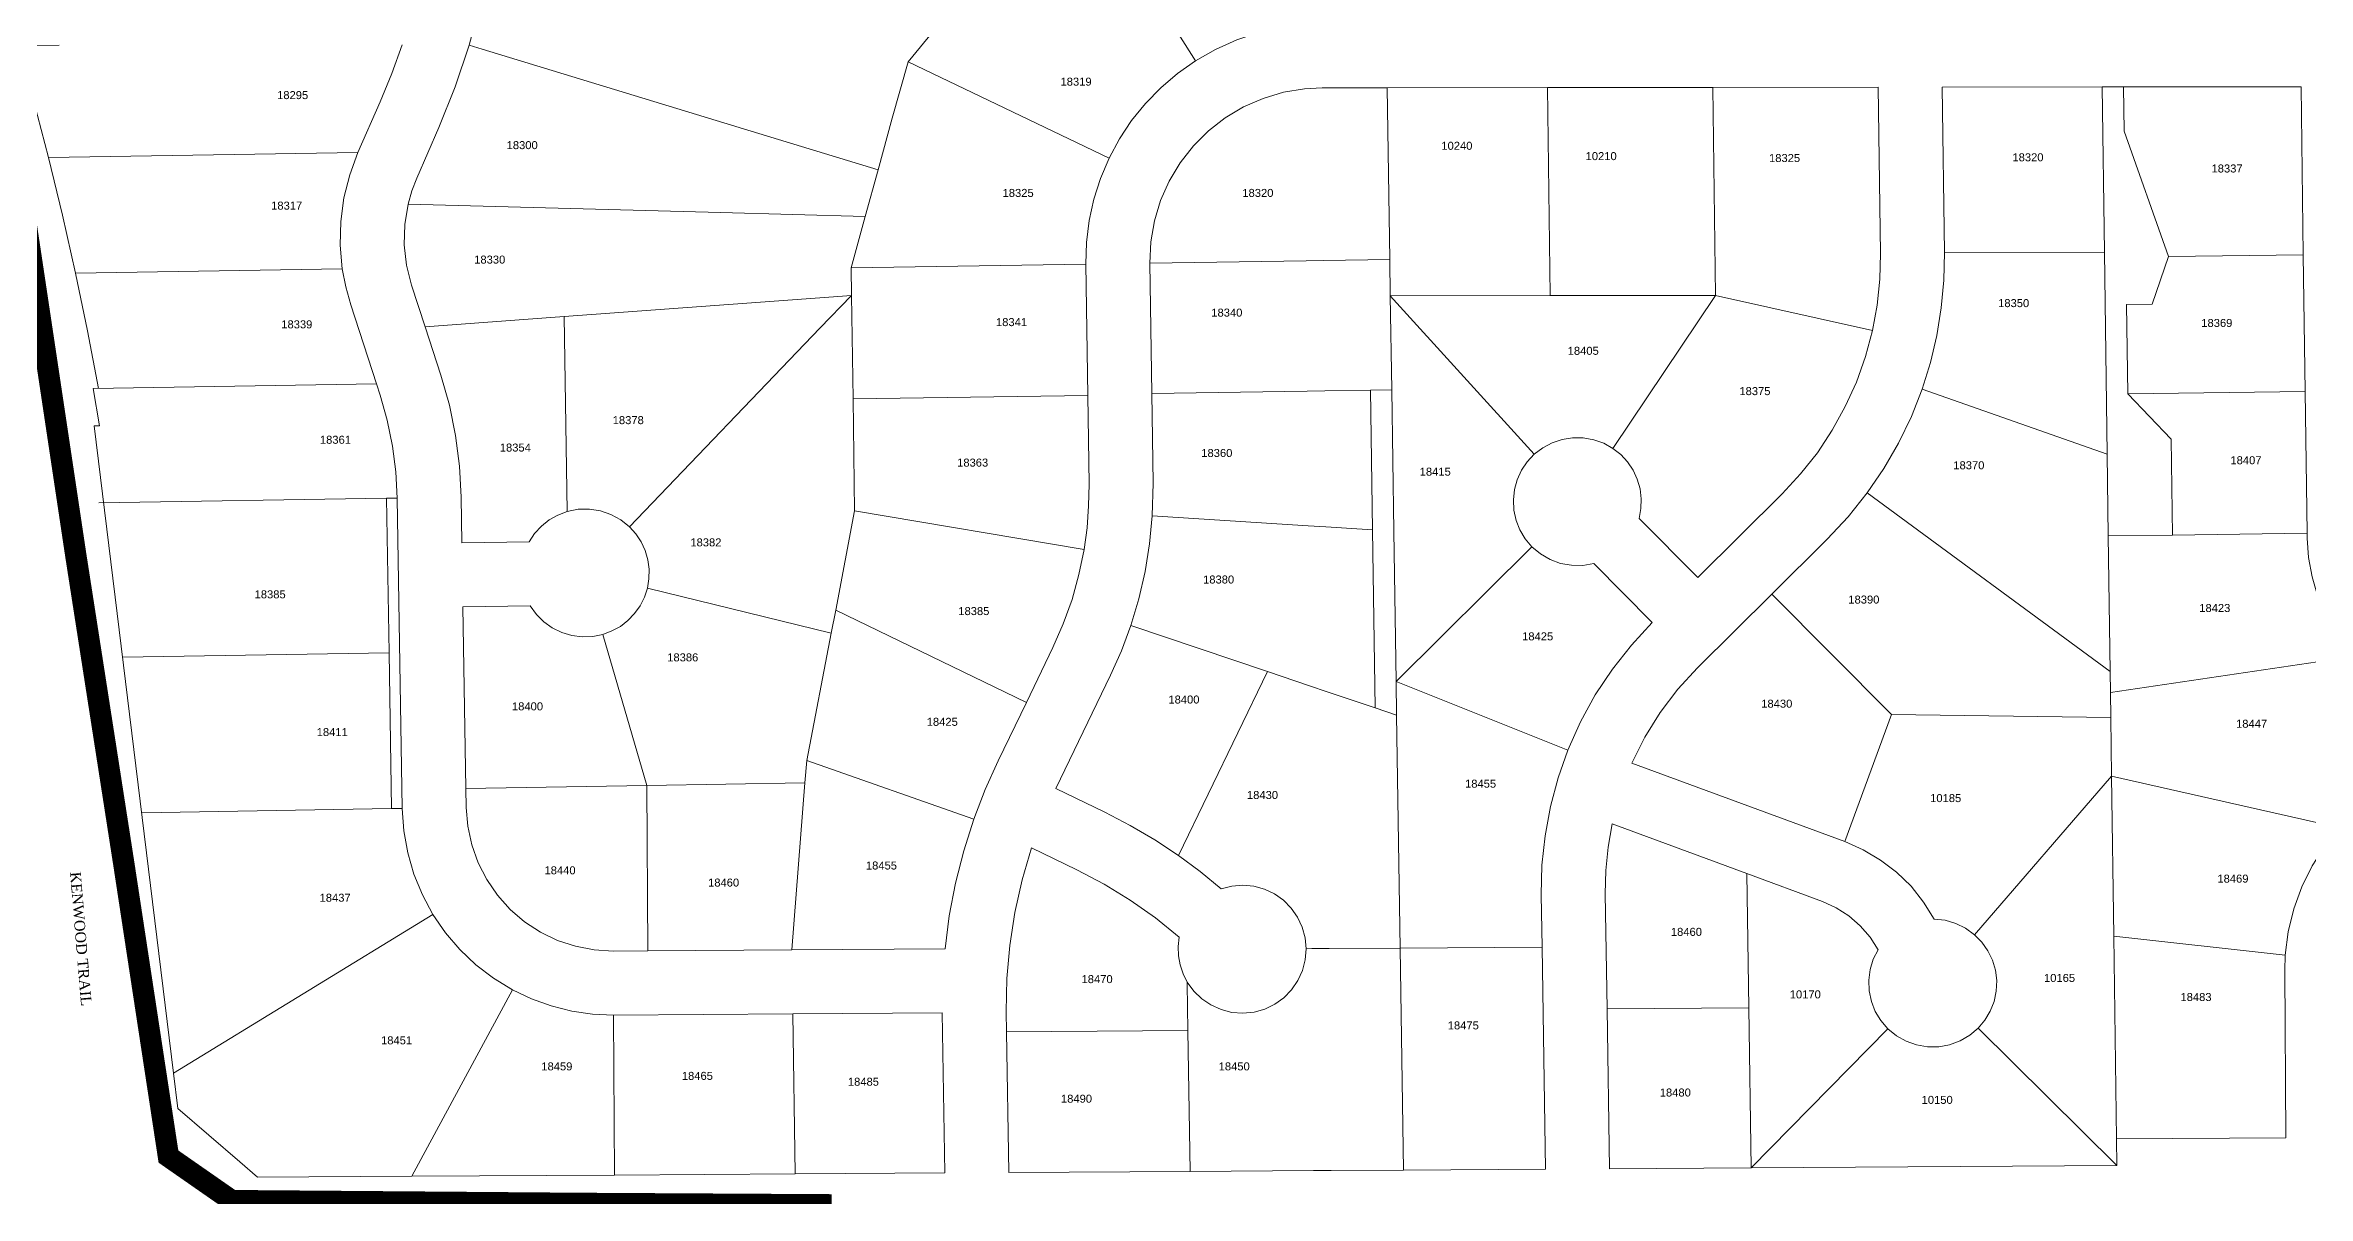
# Model space of a CAD drawing. Header units: feet. Extents: x 865220 to 2821149, y -2240498 to 944432.
# Drawn here: x 2812411 to 2814532, y 941869 to 942948 of the extents above; entities that cross this region are included whole.
import ezdxf
from ezdxf.enums import TextEntityAlignment as Align

# ---------------------------------------------------------------- set-up
doc = ezdxf.new("R2010")
doc.units = ezdxf.units.FT
doc.header["$LTSCALE"] = 0.015
doc.header["$MEASUREMENT"] = 0
for name, color, linetype in [('Dakota County Addresses', 7, 'Continuous'), ('Dakota County Parcels', 7, 'Continuous'), ('STREET NAME', 7, 'Continuous')]:
    doc.layers.add(name, color=color, linetype=linetype)
doc.layers.add('WORK BOUNDARY', color=110, linetype='Continuous', lineweight=40)
doc.styles.add('Dimensions 100', font='arial.ttf')
doc.styles.get("Standard").update_dxf_attribs({"font": 'times.ttf'})

# ---------------------------------------------------------------- blocks, each defined once
blk = doc.blocks.new('ACMAP_ANN_TEMPLATE_Dakota County Addresses')
at = {"layer": 'Dakota County Addresses', "style": 'Dimensions 100'}
blk.add_attdef('DakotaCountyAddress', text='', height=50, dxfattribs=at).set_placement((0, 0), align=Align.CENTER)

msp = doc.modelspace()

# ---------------------------------------------------------------- linework, layer by layer
at = {"layer": 'Dakota County Parcels', "lineweight": 5}
for p, q in [((2813219.7, 942932.3), (2813372.1, 943117.6)), ((2813372.1, 943117.6), (2813489.2, 942933.3)), ((2813219.7, 942932.3), (2813408.1, 942841.9)), ((2812704.2, 942847.1), (2812725, 942894.8)), ((2813668.8, 942907.9), (2813819, 942908.1)), ((2813671.2, 942746.8), (2813668.8, 942907.9)), ((2813819, 942908.1), (2813974, 942908.3)), ((2813821.6, 942713.1), (2813819, 942908.1)), ((2813974, 942908.3), (2814129, 942908.4)), ((2813976.6, 942713.3), (2813974, 942908.3)), ((2814131.1, 942752.7), (2814129, 942908.4)), ((2814189, 942908.5), (2814338.9, 942908.7)), ((2814191.1, 942753.5), (2814189, 942908.5)), ((2814338.9, 942908.7), (2814341, 942753.7)), ((2814338.9, 942908.7), (2814358.9, 942908.7)), ((2814358.9, 942908.7), (2814525.2, 942908.9)), ((2814358.9, 942908.7), (2814359.5, 942867.1)), ((2814527.3, 942751.3), (2814525.2, 942908.9)), ((2812759.3, 942823.2), (2812780, 942870.8)), ((2814401.1, 942749.6), (2814359.5, 942867.1)), ((2812414.1, 942842.4), (2812704.2, 942847.1)), ((2813105.4, 942857.3), (2813191.7, 942831)), ((2813179.6, 942787.3), (2813191.7, 942831)), ((2813166.3, 942739.2), (2813179.6, 942787.3)), ((2813166.3, 942739.2), (2813386.2, 942742.5)), ((2813388.1, 942619.5), (2813386.2, 942742.5)), ((2813448.1, 942621.4), (2813446.2, 942743.4)), ((2813671.7, 942713), (2813671.2, 942746.8)), ((2814191.1, 942753.5), (2814341, 942753.7)), ((2814341, 942753.7), (2814343.6, 942564.6)), ((2814385.8, 942705), (2814401.1, 942749.6)), ((2814527.3, 942751.3), (2814401.1, 942749.6)), ((2814529.1, 942623.3), (2814527.3, 942751.3)), ((2812439.4, 942734.2), (2812689.5, 942738.3)), ((2812754.4, 942723), (2812767.2, 942683.8)), ((2813166.7, 942713.3), (2813166.3, 942739.2)), ((2812697.4, 942704.5), (2812721.5, 942630.3)), ((2813168.2, 942616.2), (2813166.7, 942713.3)), ((2813671.7, 942713), (2813821.6, 942713.1)), ((2813673, 942624.8), (2813671.7, 942713)), ((2813806.6, 942564.4), (2813671.7, 942713)), ((2813821.6, 942713.1), (2813976.6, 942713.3)), ((2813880.4, 942569.8), (2813976.6, 942713.3)), ((2813976.6, 942713.3), (2814123.6, 942680.3)), ((2814361.7, 942704.7), (2814385.8, 942705)), ((2814362.8, 942621.1), (2814361.7, 942704.7)), ((2812767.2, 942683.8), (2812897.4, 942693.5)), ((2812767.2, 942683.8), (2812781.9, 942638.4)), ((2812900.4, 942510.7), (2812897.4, 942693.5)), ((2812456, 942626), (2812721.5, 942630.3)), ((2812456, 942626), (2812462.1, 942591.1)), ((2812721.5, 942630.3), (2812724.9, 942619.8)), ((2813168.2, 942616.2), (2813388.1, 942619.5)), ((2813169.7, 942511.2), (2813168.2, 942616.2)), ((2813389.4, 942536.4), (2813388.1, 942619.5)), ((2813449.3, 942537.3), (2813448.1, 942621.4)), ((2813655, 942493.6), (2813653, 942624.5)), ((2813675, 942492.4), (2813673, 942624.8)), ((2814170.1, 942625.5), (2814343.6, 942564.6)), ((2814529.1, 942623.3), (2814362.8, 942621.1)), ((2814403.4, 942578.6), (2814362.8, 942621.1)), ((2814530.9, 942490.3), (2814529.1, 942623.3)), ((2812462.1, 942591.1), (2812457, 942591)), ((2814404.6, 942488.6), (2814403.4, 942578.6)), ((2814343.6, 942564.6), (2814344.6, 942487.8)), ((2813448.6, 942506.5), (2813449.3, 942537.3)), ((2813959.8, 942448.8), (2814039, 942527.3)), ((2814118.7, 942528.2), (2814346.3, 942360.6)), ((2812731, 942523.1), (2812741, 942523.3)), ((2812731, 942523.1), (2812733.3, 942378.1)), ((2812745.7, 942232.3), (2812741, 942523.3)), ((2812801.6, 942481.3), (2812800.9, 942524.2)), ((2813151.9, 942418.2), (2813169.7, 942511.2)), ((2813169.7, 942511.2), (2813384.7, 942475.2)), ((2813657.5, 942326.7), (2813655, 942493.6)), ((2813677.1, 942351.3), (2813675, 942492.4)), ((2813904.9, 942504.2), (2813959.8, 942448.8)), ((2814344.6, 942487.8), (2814404.6, 942488.6)), ((2814344.6, 942487.8), (2814346.3, 942360.6)), ((2814404.6, 942488.6), (2814530.9, 942490.3)), ((2814530.9, 942485.7), (2814530.9, 942490.3)), ((2812801.6, 942481.3), (2812864.7, 942482.3)), ((2813677.1, 942351.3), (2813804.4, 942477.7)), ((2814029.4, 942433.3), (2814081.2, 942484.7)), ((2813862.3, 942462), (2813917.2, 942406.6)), ((2812802.6, 942421.3), (2812865.6, 942422.3)), ((2812805.4, 942251.1), (2812802.6, 942421.3)), ((2812975.4, 942438.8), (2813147.7, 942396.5)), ((2813959.5, 942364), (2814029.4, 942433.3)), ((2814029.4, 942433.3), (2814141.5, 942320.3)), ((2813147.7, 942396.5), (2813151.9, 942418.2)), ((2813151.9, 942418.2), (2813330.6, 942331.8)), ((2813556.7, 942360.6), (2813428.5, 942403.8)), ((2812975, 942253.9), (2812933.8, 942395.5)), ((2813124.8, 942277.4), (2813147.7, 942396.5)), ((2813330.6, 942331.8), (2813355.5, 942383.3)), ((2812483.6, 942374.1), (2812733.3, 942378.1)), ((2812733.3, 942378.1), (2812735.7, 942232.2)), ((2813473.3, 942188.1), (2813556.7, 942360.6)), ((2814346.3, 942360.6), (2814346.6, 942340.9)), ((2814574.5, 942374.9), (2814346.6, 942340.9)), ((2813358.1, 942251), (2813409.5, 942357.2)), ((2813677.6, 942319.9), (2813677.1, 942351.3)), ((2813677.1, 942351.3), (2813838.2, 942287.1)), ((2814346.6, 942340.9), (2814346.9, 942317.6)), ((2813304.1, 942277.1), (2813330.6, 942331.8)), ((2813657.5, 942326.7), (2813677.6, 942319.9)), ((2813680.9, 942101.4), (2813677.6, 942319.9)), ((2814141.5, 942320.3), (2814097.6, 942201.2)), ((2814141.5, 942320.3), (2814346.9, 942317.6)), ((2814346.9, 942317.6), (2814347.7, 942262.6)), ((2813123.1, 942256.3), (2813124.8, 942277.4)), ((2813124.8, 942277.4), (2813281.4, 942222.4)), ((2813898.1, 942274.9), (2814097.6, 942201.2)), ((2812805.4, 942251.1), (2812975, 942253.9)), ((2812975, 942253.9), (2813123.1, 942256.3)), ((2812976, 942098.9), (2812975, 942253.9)), ((2813110.9, 942099.8), (2813123.1, 942256.3)), ((2814219.3, 942114), (2814347.7, 942262.6)), ((2814561.9, 942214.2), (2814347.7, 942262.6)), ((2814347.7, 942262.6), (2814349.7, 942112.5)), ((2812735.7, 942232.2), (2812745.7, 942232.3)), ((2812805.7, 942233.3), (2812805.4, 942251.1)), ((2813358.1, 942251), (2813404.1, 942228.8)), ((2813879.6, 942217.8), (2814005.8, 942171.2)), ((2813335.5, 942195.3), (2813377.9, 942174.7)), ((2814005.8, 942171.2), (2814076.8, 942145)), ((2814007.7, 942045.5), (2814005.8, 942171.2)), ((2813813.9, 942102.2), (2813813.2, 942151.4)), ((2813874.8, 942044.6), (2813873.1, 942152.3)), ((2814349.7, 942112.5), (2814510.5, 942094.7)), ((2814349.7, 942112.5), (2814352.3, 941922.7)), ((2812943.4, 942098.7), (2812976, 942098.9)), ((2812976, 942098.9), (2813110.9, 942099.8)), ((2813110.9, 942099.8), (2813254.4, 942100.7)), ((2813680.9, 942101.4), (2813813.9, 942102.2)), ((2813684, 941893.4), (2813680.9, 942101.4)), ((2813817, 941894.3), (2813813.9, 942102.2)), ((2814510.5, 942094.7), (2814510.1, 942080.5)), ((2812754.7, 941887.5), (2812849, 942062.3)), ((2813481.4, 942067.8), (2813481.4, 942069.6)), ((2813482.1, 942024.1), (2813481.4, 942067.8)), ((2814510.1, 942080.5), (2814511.1, 941923.7)), ((2812943.7, 942038.7), (2813111.9, 942039.8)), ((2813111.9, 942039.8), (2813251.8, 942040.7)), ((2813114.1, 941889.8), (2813111.9, 942039.8)), ((2813254.1, 941890.7), (2813251.8, 942040.7)), ((2813312.1, 942023), (2813311.8, 942041.6)), ((2813874.8, 942044.6), (2814007.7, 942045.5)), ((2813877, 941894.6), (2813874.8, 942044.6)), ((2814007.7, 942045.5), (2814010, 941895.5)), ((2812944.7, 941888.7), (2812943.7, 942038.7)), ((2813312.1, 942023), (2813482.1, 942024.1)), ((2813314.1, 941891.1), (2813312.1, 942023)), ((2813484.1, 941892.1), (2813482.1, 942024.1)), ((2814010, 941895.5), (2814138, 942025.8)), ((2814222.6, 942026.4), (2814352.6, 941897.7)), ((2814511.1, 941923.7), (2814352.3, 941922.7)), ((2814352.6, 941897.7), (2814352.3, 941922.7)), ((2813314.1, 941891.1), (2813484.1, 941892.1)), ((2813684, 941893.4), (2813817, 941894.3)), ((2813877, 941894.6), (2814010, 941895.5)), ((2814010, 941895.5), (2814352.6, 941897.7)), ((2812610.2, 941886.6), (2812754.7, 941887.5)), ((2812754.7, 941887.5), (2812944.7, 941888.7)), ((2812944.7, 941888.7), (2813114.1, 941889.8)), ((2813114.1, 941889.8), (2813254.1, 941890.7))]:
    msp.add_line(p, q, dxfattribs=at)
for points in [[(2812808.3, 942947.8), (2812819.5, 942988.8), (2812828.2, 943030.5), (2812834.4, 943072.6), (2812838.2, 943115), (2812839.4, 943157.5)], [(2813608, 942967.8), (2813607.4, 942967.8), (2813590.9, 942967.2), (2813569.4, 942964.4), (2813548.3, 942959.6), (2813527.8, 942952.8), (2813508, 942943.9), (2813489.2, 942933.3)], [(2812424.1, 942947.8), (2812385.9, 942947.2)], [(2812414.1, 942842.4), (2812400.4, 942895), (2812385.9, 942947.4)], [(2812725, 942894.8), (2812735.8, 942921.3), (2812745.5, 942948.2)], [(2812780, 942870.8), (2812795.2, 942908.9), (2812808.3, 942947.8)], [(2812808.3, 942947.8), (2812820.5, 942944), (2813105.4, 942857.3)], [(2813191.7, 942831), (2813205, 942879.3), (2813219.7, 942932.3)], [(2813489.2, 942933.3), (2813472.3, 942921.4), (2813456.6, 942908), (2813442.2, 942893.3), (2813429.3, 942877.2), (2813417.9, 942860.1), (2813408.1, 942841.9)], [(2813608, 942907.8), (2813607.9, 942907.8), (2813591.4, 942907), (2813571.7, 942903.7), (2813552.5, 942898), (2813534.2, 942890), (2813517, 942879.7), (2813501.2, 942867.5), (2813487.1, 942853.4), (2813474.7, 942837.6), (2813464.4, 942820.5), (2813456.3, 942802.2), (2813450.6, 942783.1), (2813447.2, 942763.4), (2813446.2, 942743.4)], [(2813608, 942907.8), (2813668.7, 942907.9), (2813668.8, 942907.9)], [(2812704.2, 942847.1), (2812696.5, 942826.3), (2812691.1, 942804.7), (2812688.2, 942782.7), (2812687.6, 942760.4), (2812689.5, 942738.3)], [(2812439.4, 942734.2), (2812427.2, 942788.4), (2812414.1, 942842.4)], [(2813408.1, 942841.9), (2813400.1, 942823), (2813393.8, 942803.4), (2813389.4, 942783.4), (2813386.9, 942763), (2813386.2, 942742.5)], [(2812759.3, 942823.2), (2812754.7, 942811.2), (2812751.2, 942798.9)], [(2812751.2, 942798.9), (2812748.1, 942779.9), (2812747.6, 942760.7), (2812749.8, 942741.6), (2812754.4, 942723)], [(2812751.2, 942798.9), (2813043.9, 942791), (2813179.6, 942787.3)], [(2813446.2, 942743.4), (2813592.7, 942745.6), (2813609.2, 942745.9), (2813671.2, 942746.8), (2813671.2, 942746.8)], [(2814123.6, 942680.3), (2814127.9, 942704.2), (2814130.4, 942728.4), (2814131.1, 942752.7)], [(2814170.1, 942625.5), (2814177.9, 942650.4), (2814183.9, 942675.8), (2814188.1, 942701.5), (2814190.5, 942727.5), (2814191.1, 942753.5)], [(2812460.9, 942626), (2812460.9, 942626.1), (2812450.6, 942680.2), (2812439.4, 942734.2)], [(2812689.5, 942738.3), (2812692.7, 942721.2), (2812697.4, 942704.5)], [(2812897.4, 942693.5), (2813124.4, 942710.2), (2813166.7, 942713.3)], [(2812958.6, 942496.4), (2813137.2, 942682.5), (2813166.7, 942713.3)], [(2814039, 942527.3), (2814056.2, 942545.9), (2814071.9, 942565.8), (2814085.9, 942586.8), (2814098.1, 942609), (2814108.5, 942632), (2814117, 942655.9), (2814123.6, 942680.3)], [(2812800.9, 942524.2), (2812799.4, 942553.2), (2812795.7, 942582), (2812789.9, 942610.4), (2812781.9, 942638.4)], [(2812741, 942523.3), (2812739.6, 942547.8), (2812736.5, 942572.1), (2812731.6, 942596.2), (2812724.9, 942619.8)], [(2813448.1, 942621.4), (2813593.7, 942623.6), (2813610.2, 942623.9), (2813653, 942624.5)], [(2813653, 942624.5), (2813673, 942624.8), (2813673, 942624.8)], [(2814118.7, 942528.2), (2814134.3, 942551), (2814148, 942574.9), (2814160, 942599.8), (2814170.1, 942625.5)], [(2812535.5, 941951.2), (2812531.4, 941984.3), (2812457, 942591)], [(2813880.4, 942569.8), (2813871.7, 942574.7), (2813862.3, 942578), (2813852.5, 942579.7), (2813842.6, 942579.8), (2813832.8, 942578.3), (2813823.3, 942575.1), (2813814.5, 942570.5), (2813806.6, 942564.4)], [(2813904.9, 942504.2), (2813906.6, 942513.4), (2813906.9, 942522.7), (2813905.8, 942532), (2813903.2, 942541), (2813899.3, 942549.4), (2813894.1, 942557.2), (2813887.7, 942564), (2813880.4, 942569.8)], [(2813806.6, 942564.4), (2813800, 942557.3), (2813794.6, 942549.3), (2813790.6, 942540.5), (2813788, 942531.2), (2813787, 942521.5), (2813787.5, 942511.9), (2813789.6, 942502.4), (2813793.2, 942493.4), (2813798.2, 942485.1), (2813804.4, 942477.7)], [(2813384.7, 942475.2), (2813387.5, 942495.5), (2813389, 942515.9), (2813389.4, 942536.4)], [(2814081.2, 942484.7), (2814100.8, 942505.8), (2814118.7, 942528.2)], [(2812461.2, 942518.7), (2812461.4, 942518.7), (2812731, 942523.1)], [(2812900.4, 942510.7), (2812891.6, 942507.4), (2812883.5, 942502.8), (2812876.2, 942497), (2812869.8, 942490.1), (2812864.7, 942482.3)], [(2812958.6, 942496.4), (2812950.5, 942503), (2812941.3, 942508), (2812931.4, 942511.4), (2812921.1, 942513), (2812910.6, 942512.8), (2812900.4, 942510.7)], [(2813428.5, 942403.8), (2813436, 942428.9), (2813441.9, 942454.5), (2813446.1, 942480.4), (2813448.6, 942506.5)], [(2813448.6, 942506.5), (2813594.8, 942497.4), (2813611.3, 942496.4), (2813655, 942493.6)], [(2812975.4, 942438.8), (2812976.8, 942447.7), (2812977, 942456.6), (2812975.8, 942465.5), (2812973.3, 942474.1), (2812969.5, 942482.3), (2812964.6, 942489.8), (2812958.6, 942496.4)], [(2814530.9, 942485.7), (2814532.2, 942467.5), (2814535.5, 942449.4), (2814540.7, 942431.9), (2814547.9, 942415), (2814556.9, 942399.1), (2814567.6, 942384.2)], [(2813355.5, 942383.3), (2813365.2, 942405.5), (2813373.4, 942428.2), (2813379.9, 942451.5), (2813384.7, 942475.2)], [(2813804.4, 942477.7), (2813812.4, 942471), (2813821.4, 942465.7), (2813831.2, 942462.1), (2813841.5, 942460.3), (2813852, 942460.2), (2813862.3, 942462)], [(2812865.6, 942422.3), (2812871.4, 942414.3), (2812878.3, 942407.3), (2812886.3, 942401.6), (2812895.2, 942397.3), (2812904.6, 942394.5), (2812914.4, 942393.2), (2812924.2, 942393.6), (2812933.8, 942395.5)], [(2812933.8, 942395.5), (2812942.2, 942398.7), (2812950.1, 942403), (2812957.2, 942408.5), (2812963.4, 942415), (2812968.6, 942422.3), (2812972.6, 942430.3), (2812975.4, 942438.8)], [(2813409.5, 942357.2), (2813419.7, 942380.2), (2813428.5, 942403.8)], [(2813917.2, 942406.6), (2813897.6, 942385.5), (2813879.8, 942362.8), (2813863.8, 942338.7), (2813849.9, 942313.4), (2813838.2, 942287.1)], [(2813556.7, 942360.6), (2813596, 942347.4), (2813612.5, 942341.8), (2813657.5, 942326.7)], [(2813959.5, 942364), (2813941.1, 942344), (2813924.6, 942322.3), (2813910.3, 942299.2), (2813898.1, 942274.9)], [(2813304.1, 942277.1), (2813292, 942250.1), (2813281.4, 942222.4)], [(2813838.2, 942287.1), (2813828.9, 942260.9), (2813821.7, 942234.1), (2813816.7, 942206.8), (2813813.8, 942179.2), (2813813.2, 942151.4)], [(2812501.5, 942228.2), (2812735.7, 942232.2)], [(2812745.7, 942232.3), (2812747.1, 942211.4), (2812750.8, 942190.8), (2812756.6, 942170.7), (2812764.6, 942151.3), (2812774.5, 942132.9)], [(2812805.7, 942233.3), (2812807.1, 942215.6), (2812810.8, 942198.2), (2812816.8, 942181.4), (2812824.9, 942165.6), (2812834.9, 942150.9), (2812846.8, 942137.7), (2812860.3, 942126.1), (2812875.2, 942116.4), (2812891.2, 942108.7), (2812908.1, 942103.1), (2812925.6, 942099.7), (2812943.4, 942098.7)], [(2813281.4, 942222.4), (2813272, 942192.6), (2813264.3, 942162.4), (2813258.4, 942131.7), (2813254.4, 942100.7)], [(2813473.3, 942188.1), (2813450.9, 942202.9), (2813427.8, 942216.4), (2813404.1, 942228.8)], [(2813879.6, 942217.8), (2813875.8, 942196.1), (2813873.6, 942174.3), (2813873.1, 942152.3)], [(2814561.9, 942214.2), (2814547.9, 942197.2), (2814535.8, 942178.6), (2814526, 942158.9), (2814518.4, 942138.1), (2814513.2, 942116.7), (2814510.5, 942094.7)], [(2813335.5, 942195.3), (2813326.7, 942165.3), (2813319.9, 942134.8), (2813315.1, 942103.9), (2813312.4, 942072.8), (2813311.8, 942041.6)], [(2813513.1, 942157.1), (2813493.6, 942173.1), (2813473.3, 942188.1)], [(2814181.5, 942128.6), (2814171.5, 942144.6), (2814159.7, 942159.4), (2814146.1, 942172.5), (2814131.1, 942184), (2814114.9, 942193.6), (2814097.6, 942201.2)], [(2813473.9, 942111.7), (2813451.5, 942129.8), (2813428, 942146.3), (2813403.4, 942161.4), (2813377.9, 942174.7)], [(2813592.8, 942100.8), (2813591.9, 942111.1), (2813589.2, 942121.1), (2813584.8, 942130.5), (2813578.9, 942139), (2813571.6, 942146.3), (2813563.1, 942152.2), (2813553.7, 942156.7), (2813543.8, 942159.4), (2813533.5, 942160.4), (2813523.2, 942159.6), (2813513.1, 942157.1)], [(2812531.4, 941984.3), (2812774.5, 942132.9)], [(2812774.5, 942132.9), (2812786.3, 942115.8), (2812799.8, 942100), (2812814.8, 942085.7), (2812831.3, 942073.1), (2812849, 942062.3)], [(2814128.8, 942099.9), (2814121.3, 942111.8), (2814112, 942122.4), (2814101.4, 942131.6), (2814089.6, 942139.2), (2814076.8, 942145)], [(2814219.3, 942114), (2814210.9, 942120.1), (2814201.7, 942124.6), (2814191.8, 942127.5), (2814181.5, 942128.6)], [(2813473.9, 942111.7), (2813472.9, 942103), (2813473.2, 942094.3), (2813474.7, 942085.7), (2813477.5, 942077.4), (2813481.4, 942069.6)], [(2814222.6, 942026.4), (2814229, 942033.9), (2814234, 942042.4), (2814237.5, 942051.5), (2814239.5, 942061.1), (2814240, 942071), (2814238.8, 942080.7), (2814236, 942090.1), (2814231.8, 942099), (2814226.1, 942107), (2814219.3, 942114)], [(2813481.4, 942069.6), (2813487.5, 942061.2), (2813495, 942053.9), (2813503.6, 942048.1), (2813513.1, 942043.8), (2813523.2, 942041.2), (2813533.6, 942040.5), (2813544, 942041.5), (2813554, 942044.3), (2813563.4, 942048.8), (2813571.9, 942054.9), (2813579.2, 942062.3), (2813585.1, 942070.9), (2813589.4, 942080.4), (2813592, 942090.4), (2813592.8, 942100.8)], [(2813592.8, 942100.8), (2813598, 942100.9), (2813614.5, 942101), (2813680.9, 942101.4)], [(2814128.8, 942099.9), (2814124.3, 942090.9), (2814121.4, 942081.3), (2814120.1, 942071.3), (2814120.5, 942061.3), (2814122.6, 942051.4), (2814126.2, 942042.1), (2814131.4, 942033.5), (2814138, 942025.8)], [(2812849, 942062.3), (2812866.8, 942053.8), (2812885.4, 942047.2), (2812904.5, 942042.4), (2812924, 942039.6), (2812943.7, 942038.7)], [(2814138, 942025.8), (2814146, 942019.2), (2814155.1, 942014.1), (2814164.9, 942010.6), (2814175.2, 942008.8), (2814185.7, 942008.9), (2814195.9, 942010.8), (2814205.7, 942014.4), (2814214.7, 942019.7), (2814222.6, 942026.4)], [(2812610.2, 941886.6), (2812593.4, 941901.1), (2812535.5, 941951.2)], [(2813484.1, 941892.1), (2813599.7, 941892.9), (2813616.2, 941893), (2813684, 941893.4)]]:
    msp.add_lwpolyline(points, dxfattribs=at)
at = {"layer": 'WORK BOUNDARY', "lineweight": 100, "const_width": 20}
msp.add_lwpolyline([(2816268.5, 941081.9), (2813842, 941062.6), (2813848.6, 940518.1), (2813150.5, 940519.4), (2813138.1, 941860.8), (2812911.5, 941862.1), (2812585.9, 941864.7), (2812526.6, 941906), (2812484.8, 942180.2), (2812439.8, 942469.4), (2812388.3, 942812.8), (2812302.1, 942975), (2811909.6, 942862.9), (2811722, 942852.2), (2811558.6, 942850.7), (2811024.1, 942698.1), (2811324.3, 941774.1), (2811321.2, 941576.6), (2811269, 940925.4), (2811262.3, 940576.3), (2811264.1, 940364.9)], dxfattribs=at)

# ---------------------------------------------------------------- block references
at = {"layer": 'Dakota County Addresses', "lineweight": 5, "xscale": 0.15, "yscale": 0.15, "zscale": 0.15}
for p, values in [((2813377.2, 942909.9), {'DakotaCountyAddress': '18319'}), ((2812643, 942897.3), {'DakotaCountyAddress': '18295'}), ((2812858.1, 942850.4), {'DakotaCountyAddress': '18300'}), ((2813734.1, 942849.8), {'DakotaCountyAddress': '10240'}), ((2813869.3, 942840.1), {'DakotaCountyAddress': '10210'}), ((2814041.2, 942838.3), {'DakotaCountyAddress': '18325'}), ((2814269.3, 942839), {'DakotaCountyAddress': '18320'}), ((2814455.9, 942828.5), {'DakotaCountyAddress': '18337'}), ((2813322.9, 942805.6), {'DakotaCountyAddress': '18325'}), ((2813547.6, 942805.6), {'DakotaCountyAddress': '18320'}), ((2812637.4, 942793.7), {'DakotaCountyAddress': '18317'}), ((2812827.7, 942743.1), {'DakotaCountyAddress': '18330'}), ((2813518.5, 942693.4), {'DakotaCountyAddress': '18340'}), ((2814255.9, 942702.3), {'DakotaCountyAddress': '18350'}), ((2812646.9, 942682.4), {'DakotaCountyAddress': '18339'}), ((2813316.7, 942684.5), {'DakotaCountyAddress': '18341'}), ((2814446.3, 942683.7), {'DakotaCountyAddress': '18369'}), ((2813852.5, 942657.6), {'DakotaCountyAddress': '18405'}), ((2814013.4, 942619.8), {'DakotaCountyAddress': '18375'}), ((2812957.5, 942592.6), {'DakotaCountyAddress': '18378'}), ((2812683.1, 942574.2), {'DakotaCountyAddress': '18361'}), ((2812851.7, 942566.9), {'DakotaCountyAddress': '18354'}), ((2813280.3, 942552.8), {'DakotaCountyAddress': '18363'}), ((2813509.1, 942561.8), {'DakotaCountyAddress': '18360'}), ((2813713.8, 942544.3), {'DakotaCountyAddress': '18415'}), ((2814213.9, 942550.3), {'DakotaCountyAddress': '18370'}), ((2814473.6, 942555), {'DakotaCountyAddress': '18407'}), ((2813030.3, 942478), {'DakotaCountyAddress': '18382'}), ((2813510.8, 942443.2), {'DakotaCountyAddress': '18380'}), ((2812621.9, 942429.3), {'DakotaCountyAddress': '18385'}), ((2813281.4, 942413.6), {'DakotaCountyAddress': '18385'}), ((2814115.5, 942424.4), {'DakotaCountyAddress': '18390'}), ((2814444.4, 942416.5), {'DakotaCountyAddress': '18423'}), ((2813809.8, 942389.9), {'DakotaCountyAddress': '18425'}), ((2813008.6, 942370.2), {'DakotaCountyAddress': '18386'}), ((2813478.3, 942330.7), {'DakotaCountyAddress': '18400'}), ((2812863.1, 942324.3), {'DakotaCountyAddress': '18400'}), ((2813251.8, 942309.8), {'DakotaCountyAddress': '18425'}), ((2814033.9, 942326.8), {'DakotaCountyAddress': '18430'}), ((2814478.9, 942308), {'DakotaCountyAddress': '18447'}), ((2812680.1, 942300.2), {'DakotaCountyAddress': '18411'}), ((2813756.3, 942251.8), {'DakotaCountyAddress': '18455'}), ((2813551.9, 942241.2), {'DakotaCountyAddress': '18430'}), ((2814192.2, 942238.3), {'DakotaCountyAddress': '10185'}), ((2812893.6, 942170.6), {'DakotaCountyAddress': '18440'}), ((2813194.8, 942175.1), {'DakotaCountyAddress': '18455'}), ((2814461.4, 942162.8), {'DakotaCountyAddress': '18469'}), ((2812682.8, 942144.9), {'DakotaCountyAddress': '18437'}), ((2813046.9, 942159.1), {'DakotaCountyAddress': '18460'}), ((2813949.2, 942112.9), {'DakotaCountyAddress': '18460'}), ((2813396.9, 942068.6), {'DakotaCountyAddress': '18470'}), ((2814060.6, 942054.3), {'DakotaCountyAddress': '10170'}), ((2814298.9, 942069.7), {'DakotaCountyAddress': '10165'}), ((2814426.8, 942051.8), {'DakotaCountyAddress': '18483'}), ((2812740.4, 942011.2), {'DakotaCountyAddress': '18451'}), ((2813740.1, 942025.2), {'DakotaCountyAddress': '18475'}), ((2812890.6, 941986.8), {'DakotaCountyAddress': '18459'}), ((2813022.3, 941977.9), {'DakotaCountyAddress': '18465'}), ((2813177.9, 941972.4), {'DakotaCountyAddress': '18485'}), ((2813525.4, 941986.8), {'DakotaCountyAddress': '18450'}), ((2813377.6, 941956.5), {'DakotaCountyAddress': '18490'}), ((2813938.8, 941962.3), {'DakotaCountyAddress': '18480'}), ((2814184.2, 941955.4), {'DakotaCountyAddress': '10150'})]:
    msp.add_blockref('ACMAP_ANN_TEMPLATE_Dakota County Addresses', p, dxfattribs=at).add_auto_attribs(values)

# ---------------------------------------------------------------- texts
at = {"layer": 'STREET NAME', "lineweight": 5, "ltscale": 40, "insert": (2812444.3, 942173.4), "char_height": 10, "attachment_point": 1, "rotation": 274.7644}
msp.add_mtext('KENWOOD TRAIL', dxfattribs=at)

doc.saveas('drawing.dxf')
